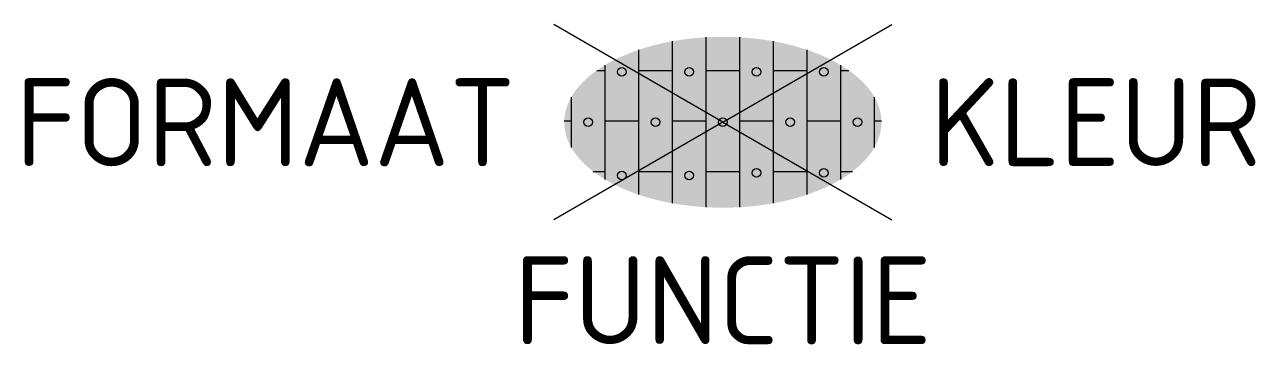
# Model space of a CAD drawing. Extents: x -14.3 to 10.9, y -4.5 to 2.
import ezdxf
from ezdxf.enums import TextEntityAlignment as Align

# ---------------------------------------------------------------- set-up
doc = ezdxf.new("R2010")
doc.units = 0
doc.styles.add('NLCS-ISO', font='NLCS-ISO.ttf')

msp = doc.modelspace()

# ---------------------------------------------------------------- hatches: boundary and pattern name
h = msp.add_hatch(color=254)
edge = h.paths.add_edge_path()
edge.add_ellipse((0, 0), major_axis=(3.25, 0), ratio=0.538462, start_angle=0, end_angle=360)

# ---------------------------------------------------------------- linework, layer by layer
for p, q in [((0, 0), (-3.464, 2)), ((0, 0), (3.464, 2)), ((-1.035, -1.659), (-1.035, 1.659)), ((-0.345, -1.74), (-0.345, 1.74)), ((0.345, -1.74), (0.345, 1.74)), ((1.035, -1.659), (1.035, 1.659)), ((-1.725, -1.483), (-1.725, 1.483)), ((1.725, -1.483), (1.725, 1.483)), ((-2.582, 1.063), (-2.415, 1.063)), ((-2.415, -1.171), (-2.415, 1.171)), ((-1.725, 1.063), (-1.035, 1.063)), ((-0.345, 1.063), (0.345, 1.063)), ((1.035, 1.063), (1.725, 1.063)), ((2.415, -1.171), (2.415, 1.171)), ((2.415, 1.063), (2.582, 1.063)), ((-3.105, -0.517), (-3.105, 0.517)), ((3.105, -0.517), (3.105, 0.517)), ((0, 0), (-3.464, -2)), ((-3.25, 0.028), (-3.105, 0.028)), ((-2.415, 0.028), (-1.725, 0.028)), ((-1.035, 0.028), (-0.345, 0.028)), ((0, 0), (3.464, -2)), ((0.345, 0.028), (1.035, 0.028)), ((1.725, 0.028), (2.415, 0.028)), ((3.105, 0.028), (3.25, 0.028)), ((-2.658, -1.007), (-2.415, -1.007)), ((-1.725, -1.007), (-1.035, -1.007)), ((-0.345, -1.007), (0.345, -1.007)), ((1.035, -1.007), (1.725, -1.007)), ((2.415, -1.007), (2.658, -1.007))]:
    msp.add_line(p, q)
for centre in [(-2.07, 1.035), (-0.69, 1.035), (0.69, 1.035), (2.07, 1.035), (-2.76, 0), (-1.38, 0), (0, 0), (1.38, 0), (2.76, 0), (-2.07, -1.091), (-0.69, -1.091), (0.69, -1.035), (2.07, -1.035)]:
    msp.add_circle(centre, 0.0881)

# ---------------------------------------------------------------- texts
at = {"style": 'NLCS-ISO'}
msp.add_attdef('FORMAAT', text='DF', height=1.8, dxfattribs=at).set_placement((-4.25, 0), align=Align.MIDDLE_RIGHT)
msp.add_attdef('KLEUR', text='RD', height=1.8, dxfattribs=at).set_placement((4.25, 0), align=Align.MIDDLE_LEFT)
at = {"style": 'NLCS-ISO', "flags": 1}
msp.add_attdef('FUNCTIE', text='', height=1.8, dxfattribs=at).set_placement((0, -2.75), align=Align.TOP_CENTER)

doc.saveas('drawing.dxf')
